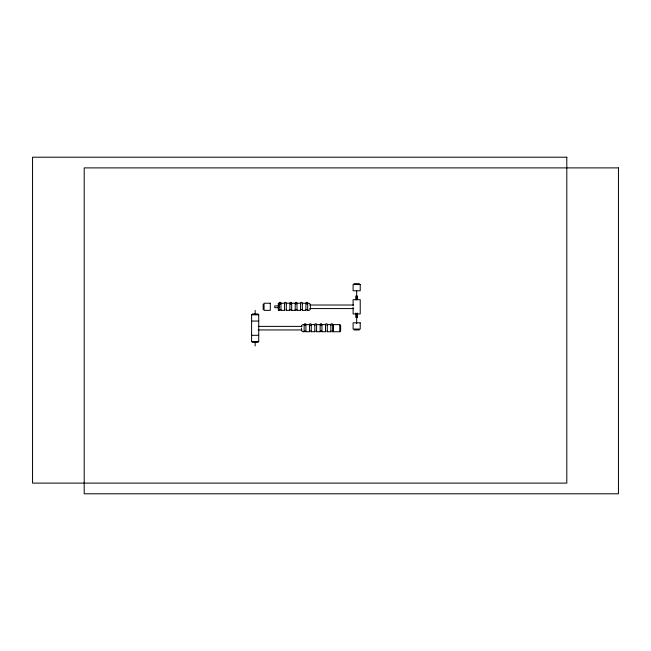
<?xml version="1.0" encoding="UTF-8"?>
<svg xmlns="http://www.w3.org/2000/svg" width="651" height="651" viewBox="0 0 651 651"><rect width="100%" height="100%" fill="white"/><g stroke="black" fill="none" stroke-linecap="round" stroke-linejoin="round"><path stroke-width="0.98" d="M258.716 341.531L257.829 342.418L252.482 342.418L251.595 341.531L251.595 314.815L252.482 313.928L257.829 313.928L258.716 314.815L258.716 341.531L251.603 341.531M339.749 331.733L340.636 330.846L340.636 325.5L339.749 324.613L332.62 324.613L332.62 331.725L339.749 331.733L339.749 324.621M353.998 283.649L359.328 283.649M309.795 305.018L353.672 305.018M279.198 305.913L274.746 305.913L274.746 307.695L279.198 307.695M309.795 308.582L353.672 308.582M279.198 310.364L278.311 310.364L278.311 303.236L279.198 303.236L279.198 310.356A0.887 0.887 0 0 1 279.621 309.599M280.435 309.542A0.887 0.887 0 0 1 280.98 310.364L284.544 310.364A0.887 0.887 0 0 1 284.812 309.721M286.09 309.77A0.887 0.887 0 0 1 286.318 310.364L289.882 310.364A0.887 0.887 0 0 1 290.427 309.542M291.347 309.681A0.887 0.887 0 0 1 291.664 310.364L295.228 310.364A0.887 0.887 0 0 1 295.888 309.502M296.522 309.575A0.887 0.887 0 0 1 297.002 310.364L300.567 310.364A0.887 0.887 0 0 1 301.112 309.542M301.804 309.542A0.887 0.887 0 0 1 302.349 310.364L305.913 310.364A0.887 0.887 0 0 1 306.279 309.64M307.695 310.364L308.582 310.364A1.782 1.782 0 0 0 310.364 308.582L310.364 305.018A1.782 1.782 0 0 0 308.582 303.236L307.695 303.236L307.695 310.356A0.887 0.887 0 0 0 307.15 309.542M251.603 314.815L258.707 314.815M251.603 321.049L258.707 321.049M258.146 326.387L302.031 326.387M258.146 329.951L302.031 329.951M353.998 329.951L359.328 329.951M304.448 331.05A0.887 0.887 0 0 0 304.131 331.733L303.236 331.733A1.782 1.782 0 0 1 301.462 329.951M305.588 331.05A0.887 0.887 0 0 1 305.913 331.733L309.469 331.733A0.887 0.887 0 0 1 310.201 330.854M310.934 331.05A0.887 0.887 0 0 1 311.251 331.733L314.815 331.733A0.887 0.887 0 0 1 315.133 331.05M316.272 331.05A0.887 0.887 0 0 1 316.598 331.733L320.154 331.733A0.887 0.887 0 0 1 320.479 331.05M321.277 330.871A0.887 0.887 0 0 1 321.936 331.733L325.5 331.733A0.887 0.887 0 0 1 325.817 331.05M326.957 331.05A0.887 0.887 0 0 1 327.282 331.733L330.846 331.733A0.887 0.887 0 0 1 331.164 331.05M251.603 335.298L258.707 335.298M357.554 299.68L357.554 296.115L355.772 296.115L355.772 299.68M357.554 313.033L357.554 317.485L355.772 317.485L355.772 313.033M356.667 290.973L356.667 299.875M356.667 313.725L356.667 323.62M353.102 305.376L353.102 299.68L360.223 299.68L360.223 313.928L353.102 313.928L353.102 307.272M333.515 324.621L333.515 331.725M330.846 331.725L330.846 324.621L327.282 324.613L327.282 331.725M325.5 331.725L325.5 324.621L321.936 324.613L321.936 331.725M320.154 331.725L320.154 324.621L316.598 324.613L316.598 331.725M314.815 331.725L314.815 324.621L311.251 324.613L311.251 331.725M309.469 331.725L309.469 324.621L305.913 324.613L305.913 331.725M305.913 310.356L305.913 303.252L302.349 303.236L302.349 310.356M304.131 331.725L304.131 324.621L303.236 324.613A1.782 1.782 0 0 0 301.462 326.387M301.462 327.998L301.462 328.69M300.567 310.356L300.567 303.252L297.002 303.236L297.002 310.356M295.228 310.356L295.228 303.252L291.664 303.236L291.664 310.356M289.882 310.356L289.882 303.252L286.318 303.236L286.318 310.356M284.544 310.356L284.544 303.252L280.98 303.236L280.98 310.356M263.167 304.139L263.167 309.469M255.159 310.364L255.159 314.319M255.159 342.019L255.159 345.982M304.351 325.191A0.887 0.887 0 0 1 304.408 323.962A0.887 0.887 0 0 1 305.636 323.962A0.887 0.887 0 0 1 305.693 325.191M332.303 331.05A0.887 0.887 0 0 1 332.62 331.733M331.058 325.191A0.887 0.887 0 0 1 331.115 323.962A0.887 0.887 0 0 1 332.344 323.962A0.887 0.887 0 0 1 332.409 325.191M325.72 325.191A0.887 0.887 0 0 1 325.777 323.962A0.887 0.887 0 0 1 327.005 323.962A0.887 0.887 0 0 1 327.062 325.191M320.373 325.191A0.887 0.887 0 0 1 320.577 323.856A0.887 0.887 0 0 1 321.863 324.255A0.887 0.887 0 0 1 321.277 325.467M315.035 325.191A0.887 0.887 0 0 1 315.092 323.962A0.887 0.887 0 0 1 316.321 323.962A0.887 0.887 0 0 1 316.378 325.191M310.201 325.484A0.887 0.887 0 0 1 309.526 324.296A0.887 0.887 0 0 1 310.82 323.848A0.887 0.887 0 0 1 311.04 325.191M306.1 303.781A0.887 0.887 0 0 1 306.385 302.455A0.887 0.887 0 0 1 307.646 302.967A0.887 0.887 0 0 1 306.93 304.123M279.621 304.001A0.887 0.887 0 0 1 279.482 302.585A0.887 0.887 0 0 1 280.882 302.845A0.887 0.887 0 0 1 280.247 304.115M284.723 303.781A0.887 0.887 0 0 1 284.829 302.585A0.887 0.887 0 0 1 286.033 302.585A0.887 0.887 0 0 1 286.139 303.781M290.68 304.123A0.887 0.887 0 0 1 289.923 302.984A0.887 0.887 0 0 1 291.184 302.446A0.887 0.887 0 0 1 291.477 303.781M295.888 304.098A0.887 0.887 0 0 1 295.294 302.902A0.887 0.887 0 0 1 296.563 302.471A0.887 0.887 0 0 1 296.823 303.781M300.754 303.781A0.887 0.887 0 0 1 300.86 302.585A0.887 0.887 0 0 1 302.064 302.585A0.887 0.887 0 0 1 302.162 303.781M566.801 157.208L32.55 157.208L32.55 483.107L566.801 483.107L566.801 157.208M618.45 167.893L84.199 167.893L84.199 493.792L618.45 493.792L618.45 167.893M360.215 284.544L353.111 284.544L353.102 290.777L360.215 290.777L360.223 284.544M270.295 303.236L264.062 303.236L264.062 310.356L270.295 310.364L270.295 303.252M360.215 322.831L353.111 322.831L353.102 329.064L360.215 329.064L360.223 322.831"/></g></svg>
